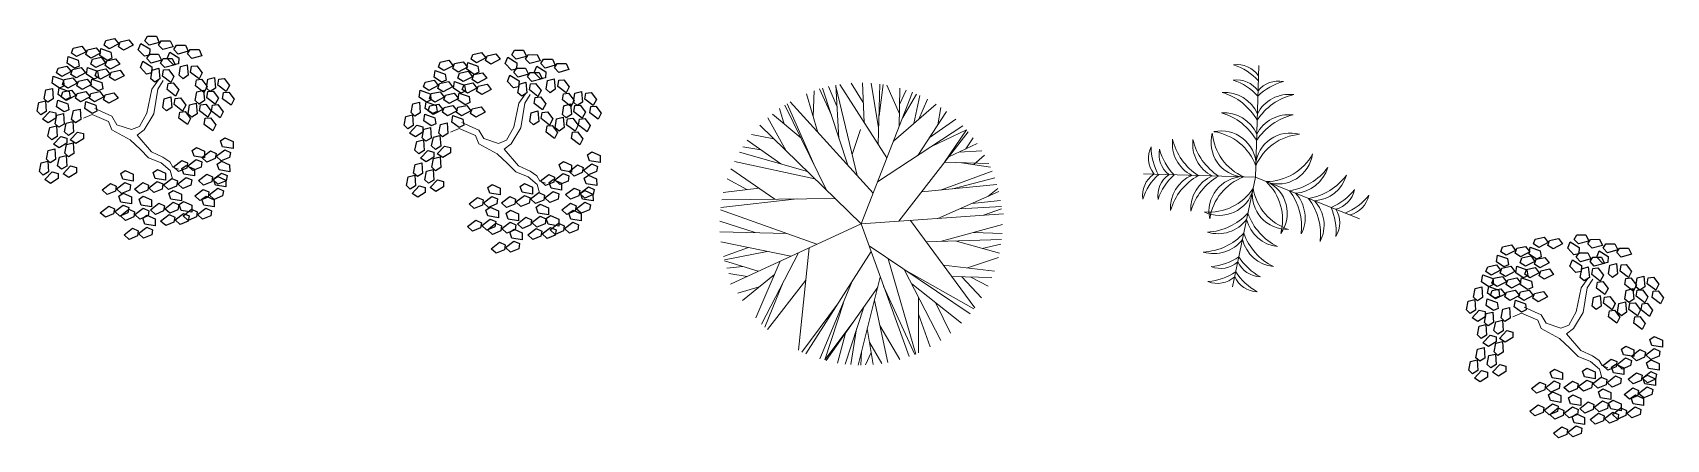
# Model space of a CAD drawing. Header units: millimetres. Extents: x 997 to 4249, y 599 to 1440.
# Drawn here: x 1633.61 to 1678.07, y 794.49 to 805.58 of the extents above; entities that cross this region are included whole.
import ezdxf

# ---------------------------------------------------------------- set-up
doc = ezdxf.new("R2010")
doc.units = ezdxf.units.MM
doc.linetypes.add('Continuo', pattern=[0])
doc.layers.add('cercas existentes', color=18, linetype='Continuous')
doc.layers.add('taludes', color=9, linetype='Continuous')

# ---------------------------------------------------------------- blocks, each defined once
blk = doc.blocks.new('L', base_point=(1.3683, 0.5913))
at = {"linetype": 'Continuo'}
for p, q in [((1.2809, 0.65), (1.3117, 0.675)), ((1.3117, 0.675), (1.3419, 0.6213)), ((1.2753, 0.5668), (1.3061, 0.5917)), ((1.2937, 0.5998), (1.2809, 0.65)), ((1.3225, 0.5909), (1.2937, 0.5998)), ((1.3061, 0.5917), (1.3362, 0.538)), ((1.3419, 0.6213), (1.3225, 0.5909)), ((1.2881, 0.5166), (1.2753, 0.5668)), ((1.3169, 0.5076), (1.2881, 0.5166)), ((1.3362, 0.538), (1.3169, 0.5076)), ((1.337, 0.4891), (1.3557, 0.5478)), ((1.3763, 0.4836), (1.337, 0.4891)), ((1.3557, 0.5478), (1.3911, 0.5544)), ((1.4042, 0.5272), (1.3763, 0.4836)), ((1.3911, 0.5544), (1.4042, 0.5272))]:
    blk.add_line(p, q, dxfattribs=at)
blk = doc.blocks.new('gtfoods1')
at = {"layer": 'taludes', "linetype": 'Continuous', "lineweight": 5}
for p in [(-257.474, 143.76, 12.071), (-260.616, 140.803, 12.071), (-258.187, 137.724, 12.071), (-254.733, 139.581, 12.071)]:
    blk.add_line(p, (-257.566, 140.711, 12.071), dxfattribs=at)
at = {"layer": 'taludes', "linetype": 'Continuo', "lineweight": 5, "extrusion": (-0.012368, -0.016489, 0.999788)}
for p, q in [((-287.6, 143.114, 12.097), (-287.418, 143.365, 12.103)), ((-287.441, 143.109, 12.099), (-287.289, 143.347, 12.104)), ((-287.736, 142.457, 12.084), (-287.6, 143.114, 12.097)), ((-287.549, 142.438, 12.086), (-287.441, 143.109, 12.099)), ((-277.747, 142.076, 12.084), (-277.611, 142.733, 12.097)), ((-277.611, 142.733, 12.097), (-277.429, 142.984, 12.103)), ((-277.56, 142.056, 12.086), (-277.452, 142.728, 12.099)), ((-277.452, 142.728, 12.099), (-277.3, 142.966, 12.104)), ((-289.227, 142.423, 12.065), (-289.461, 142.323, 12.061)), ((-288.784, 142.234, 12.068), (-289.227, 142.423, 12.065)), ((-288.693, 142.379, 12.071), (-289.15, 142.583, 12.069)), ((-288.556, 142.145, 12.069), (-288.693, 142.379, 12.071)), ((-287.935, 142.099, 12.076), (-287.736, 142.457, 12.084)), ((-287.808, 142, 12.076), (-287.549, 142.438, 12.086)), ((-288.691, 142.001, 12.065), (-288.784, 142.234, 12.068)), ((-288.193, 141.729, 12.067), (-288.691, 142.001, 12.065)), ((-288.155, 142.011, 12.072), (-288.556, 142.145, 12.069)), ((-288.155, 142.011, 12.072), (-287.935, 142.099, 12.076)), ((-288.001, 141.858, 12.071), (-287.808, 142, 12.076)), ((-288.001, 141.858, 12.071), (-287.61, 141.4, 12.068)), ((-279.238, 142.042, 12.065), (-279.472, 141.942, 12.061)), ((-278.795, 141.853, 12.068), (-279.238, 142.042, 12.065)), ((-278.704, 141.998, 12.071), (-279.16, 142.202, 12.069)), ((-278.701, 141.62, 12.065), (-278.795, 141.853, 12.068)), ((-278.567, 141.764, 12.069), (-278.704, 141.998, 12.071)), ((-277.946, 141.718, 12.076), (-277.747, 142.076, 12.084)), ((-277.819, 141.619, 12.076), (-277.56, 142.056, 12.086)), ((-288.193, 141.729, 12.067), (-287.912, 141.464, 12.066)), ((-287.912, 141.464, 12.066), (-287.687, 141.241, 12.065)), ((-287.61, 141.4, 12.068), (-287.297, 141.255, 12.07)), ((-278.204, 141.348, 12.067), (-278.701, 141.62, 12.065)), ((-278.166, 141.63, 12.072), (-278.567, 141.764, 12.069)), ((-278.166, 141.63, 12.072), (-277.946, 141.718, 12.076)), ((-278.012, 141.477, 12.071), (-277.819, 141.619, 12.076)), ((-278.012, 141.477, 12.071), (-277.621, 141.019, 12.068)), ((-287.687, 141.241, 12.065), (-287.345, 141.108, 12.067)), ((-287.345, 141.108, 12.067), (-287.105, 140.898, 12.066)), ((-287.297, 141.255, 12.07), (-287.112, 141.128, 12.07)), ((-287.112, 141.128, 12.07), (-287.03, 140.99, 12.069)), ((-287.03, 140.99, 12.069), (-286.873, 140.932, 12.07)), ((-278.204, 141.348, 12.067), (-277.923, 141.083, 12.066)), ((-277.923, 141.083, 12.066), (-277.698, 140.86, 12.065)), ((-277.621, 141.019, 12.068), (-277.308, 140.874, 12.07)), ((-287.105, 140.898, 12.066), (-287.04, 140.667, 12.063)), ((-277.698, 140.86, 12.065), (-277.356, 140.727, 12.067)), ((-277.356, 140.727, 12.067), (-277.116, 140.517, 12.066)), ((-277.308, 140.874, 12.07), (-277.123, 140.747, 12.07)), ((-277.123, 140.747, 12.07), (-277.041, 140.609, 12.069)), ((-277.116, 140.517, 12.066), (-277.051, 140.286, 12.063)), ((-277.041, 140.609, 12.069), (-276.884, 140.55, 12.07)), ((-248.699, 137.698, 12.097), (-248.517, 137.949, 12.103)), ((-248.54, 137.693, 12.099), (-248.388, 137.931, 12.104)), ((-248.835, 137.041, 12.084), (-248.699, 137.698, 12.097)), ((-248.647, 137.022, 12.086), (-248.54, 137.693, 12.099)), ((-250.325, 137.007, 12.065), (-250.56, 136.907, 12.061)), ((-249.883, 136.818, 12.068), (-250.325, 137.007, 12.065)), ((-249.792, 136.964, 12.071), (-250.248, 137.167, 12.069)), ((-249.655, 136.73, 12.069), (-249.792, 136.964, 12.071)), ((-249.034, 136.683, 12.076), (-248.835, 137.041, 12.084)), ((-248.907, 136.585, 12.076), (-248.647, 137.022, 12.086)), ((-249.789, 136.586, 12.065), (-249.883, 136.818, 12.068)), ((-249.292, 136.313, 12.067), (-249.789, 136.586, 12.065)), ((-249.254, 136.596, 12.072), (-249.655, 136.73, 12.069)), ((-249.254, 136.596, 12.072), (-249.034, 136.683, 12.076)), ((-249.099, 136.442, 12.071), (-248.907, 136.585, 12.076)), ((-249.292, 136.313, 12.067), (-249.011, 136.048, 12.066)), ((-249.099, 136.442, 12.071), (-248.709, 135.985, 12.068)), ((-249.011, 136.048, 12.066), (-248.786, 135.825, 12.065)), ((-248.786, 135.825, 12.065), (-248.444, 135.693, 12.067)), ((-248.709, 135.985, 12.068), (-248.395, 135.84, 12.07)), ((-248.444, 135.693, 12.067), (-248.204, 135.483, 12.066)), ((-248.395, 135.84, 12.07), (-248.211, 135.712, 12.07)), ((-248.211, 135.712, 12.07), (-248.129, 135.575, 12.069)), ((-248.204, 135.483, 12.066), (-248.139, 135.251, 12.063)), ((-248.129, 135.575, 12.069), (-247.972, 135.516, 12.07))]:
    blk.add_line(p, q, dxfattribs=at)
at = {"layer": 'taludes', "lineweight": 5, "extrusion": (-0.01642, -0.01246, 0.999788)}
for p, q in [((-268.954, 142.652, 12.104), (-269.187, 143.183, 12.107)), ((-268.9, 141.771, 12.094), (-268.989, 143.225, 12.111)), ((-268.406, 140.76, 12.09), (-268.987, 143.189, 12.11)), ((-267.596, 141.24, 12.109), (-268.878, 143.243, 12.113)), ((-268.239, 142.747, 12.117), (-268.568, 143.278, 12.118)), ((-268.215, 142.207, 12.111), (-268.262, 143.287, 12.124)), ((-267.821, 142.061, 12.116), (-268.02, 143.277, 12.127)), ((-267.834, 141.613, 12.11), (-267.784, 143.253, 12.131)), ((-267.81, 142.39, 12.12), (-267.693, 143.239, 12.132)), ((-267.255, 142.441, 12.13), (-267.594, 143.222, 12.134)), ((-269.548, 140.989, 12.074), (-270.314, 142.717, 12.083)), ((-267.97, 140.28, 12.091), (-270.23, 142.767, 12.085)), ((-269.474, 141.936, 12.087), (-269.781, 142.99, 12.095)), ((-269.6, 142.367, 12.09), (-269.571, 143.071, 12.099)), ((-269.104, 142.4, 12.099), (-269.428, 143.118, 12.102)), ((-268.663, 141.043, 12.089), (-269.345, 143.142, 12.104)), ((-268.298, 139.44, 12.075), (-266.897, 143.031, 12.143)), ((-267.262, 142.095, 12.125), (-267.241, 143.139, 12.138)), ((-267.25, 142.699, 12.133), (-267.073, 143.087, 12.141)), ((-267.165, 142.343, 12.13), (-266.789, 142.979, 12.144)), ((-266.863, 142.177, 12.133), (-266.702, 142.94, 12.145)), ((-266.724, 142.297, 12.136), (-266.491, 142.836, 12.147)), ((-270.337, 141.43, 12.066), (-270.832, 142.335, 12.069)), ((-269.938, 141.782, 12.077), (-270.713, 142.435, 12.073)), ((-270.387, 142.16, 12.075), (-270.516, 142.583, 12.078)), ((-269.238, 140.358, 12.071), (-270.377, 142.677, 12.081)), ((-267.417, 141.699, 12.118), (-266.257, 142.701, 12.149)), ((-266.754, 141.305, 12.124), (-265.975, 142.507, 12.151)), ((-266.445, 141.782, 12.135), (-265.724, 142.299, 12.153)), ((-266.212, 142.141, 12.143), (-266.125, 142.615, 12.15)), ((-270.676, 141.761, 12.065), (-271.276, 141.875, 12.056)), ((-268.298, 139.44, 12.075), (-271.051, 142.127, 12.063)), ((-268.543, 141.335, 12.095), (-268.313, 142.013, 12.107)), ((-267.852, 140.583, 12.097), (-265.529, 142.111, 12.154)), ((-267.269, 139.513, 12.093), (-265.383, 141.95, 12.154)), ((-266.386, 141.547, 12.133), (-265.429, 142.003, 12.154)), ((-265.429, 142.003, 12.154), (-266.024, 141.122, 12.133)), ((-269.759, 140.866, 12.069), (-271.609, 141.399, 12.045)), ((-271.027, 141.46, 12.055), (-271.519, 141.544, 12.048)), ((-270.486, 141.075, 12.059), (-271.396, 141.722, 12.053)), ((-265.912, 141.266, 12.137), (-265.139, 141.636, 12.154)), ((-265.642, 141.395, 12.143), (-265.008, 141.435, 12.154)), ((-265.451, 141.487, 12.147), (-265.249, 141.786, 12.154)), ((-270.642, 140.114, 12.045), (-271.839, 140.943, 12.036)), ((-269.559, 140.671, 12.07), (-271.747, 141.144, 12.04)), ((-266.024, 141.122, 12.133), (-264.821, 141.087, 12.153)), ((-265.569, 141.109, 12.141), (-264.776, 140.989, 12.152)), ((-265.232, 141.058, 12.146), (-264.936, 141.311, 12.154)), ((-271.411, 140.377, 12.036), (-271.944, 140.667, 12.03)), ((-266.651, 140.311, 12.113), (-264.605, 140.517, 12.149)), ((-266.139, 140.363, 12.122), (-264.73, 140.878, 12.152)), ((-265.804, 140.397, 12.128), (-264.661, 140.694, 12.15)), ((-270.035, 140.12, 12.055), (-272.119, 139.886, 12.018)), ((-269.006, 140.131, 12.072), (-272.088, 140.099, 12.021)), ((-271.08, 140.417, 12.041), (-272.048, 140.298, 12.024)), ((-266.206, 139.588, 12.111), (-264.553, 140.322, 12.147)), ((-265.286, 139.996, 12.131), (-264.504, 140.077, 12.145)), ((-264.847, 140.191, 12.141), (-264.574, 140.408, 12.148)), ((-269.501, 138.885, 12.048), (-272.125, 139.825, 12.017)), ((-268.298, 139.44, 12.075), (-264.423, 139.715, 12.142)), ((-265.608, 139.854, 12.124), (-264.48, 139.916, 12.144)), ((-264.968, 139.676, 12.133), (-264.473, 139.855, 12.143)), ((-271.177, 139.201, 12.025), (-272.144, 139.51, 12.013)), ((-270.33, 139.182, 12.038), (-272.138, 139.222, 12.009)), ((-268.298, 139.44, 12.075), (-271.851, 137.8, 11.996)), ((-268.298, 139.44, 12.075), (-266.992, 135.821, 12.051)), ((-266.955, 139.535, 12.098), (-265.204, 137.153, 12.097)), ((-266.106, 138.967, 12.105), (-264.451, 139.424, 12.138)), ((-265.233, 139.208, 12.122), (-264.459, 139.181, 12.135)), ((-270.207, 138.559, 12.033), (-272.113, 138.948, 12.006)), ((-271.365, 138.795, 12.017), (-272.041, 138.551, 12.002)), ((-269.715, 138.786, 12.044), (-270.005, 135.993, 12.004)), ((-268.082, 138.843, 12.071), (-265.33, 136.99, 12.093)), ((-266.528, 138.954, 12.098), (-264.474, 139.017, 12.133)), ((-265.735, 138.979, 12.111), (-264.534, 138.64, 12.127)), ((-265.002, 138.772, 12.121), (-264.491, 138.885, 12.131)), ((-270.853, 138.691, 12.024), (-272.018, 138.463, 12.002)), ((-271.095, 138.149, 12.013), (-272.011, 138.434, 12.001)), ((-271.514, 138.279, 12.008), (-271.949, 138.231, 12)), ((-270.503, 138.422, 12.026), (-271.166, 136.876, 11.996)), ((-270, 138.654, 12.037), (-271.007, 136.709, 11.996)), ((-268.026, 138.686, 12.07), (-269.806, 135.901, 12.006)), ((-267.56, 138.491, 12.075), (-266.811, 135.891, 12.055)), ((-266.058, 138.316, 12.098), (-264.671, 138.154, 12.119)), ((-265.398, 138.239, 12.108), (-264.561, 138.523, 12.125)), ((-271.4, 138.008, 12.006), (-271.899, 138.087, 11.999)), ((-270.659, 138.058, 12.019), (-271.528, 137.351, 11.996)), ((-270.417, 137.848, 12.02), (-270.921, 136.626, 11.997)), ((-269.806, 137.909, 12.031), (-270.849, 136.561, 11.997)), ((-268.528, 137.901, 12.052), (-269.417, 135.759, 12.011)), ((-267.775, 137.992, 12.066), (-268.379, 135.593, 12.026)), ((-267.124, 138.198, 12.079), (-265.226, 137.122, 12.097)), ((-267.124, 138.198, 12.079), (-266.129, 136.261, 12.071)), ((-265.83, 138.005, 12.098), (-264.74, 137.976, 12.115)), ((-265.553, 137.998, 12.102), (-265.019, 137.426, 12.104)), ((-265.308, 137.991, 12.106), (-264.843, 137.746, 12.111)), ((-271.073, 137.722, 12.008), (-271.65, 137.553, 11.996)), ((-267.845, 137.714, 12.061), (-269.247, 135.712, 12.013)), ((-267.687, 137.746, 12.064), (-266.831, 135.883, 12.055)), ((-266.921, 137.804, 12.077), (-265.564, 136.733, 12.086)), ((-266.735, 137.441, 12.076), (-266.732, 135.925, 12.057)), ((-268.94, 137.256, 12.037), (-269.909, 135.947, 12.005)), ((-268.781, 137.289, 12.04), (-269.289, 135.731, 12.013)), ((-268.227, 137.168, 12.048), (-268.735, 135.618, 12.02)), ((-267.935, 137.356, 12.055), (-267.566, 135.663, 12.04)), ((-266.734, 136.978, 12.07), (-266.414, 136.085, 12.064)), ((-266.261, 137.282, 12.082), (-265.867, 136.457, 12.078)), ((-268.461, 136.834, 12.04), (-269.289, 135.731, 12.013)), ((-268.419, 136.582, 12.037), (-268.573, 135.603, 12.023)), ((-268.13, 136.584, 12.042), (-267.965, 135.607, 12.033)), ((-267.787, 136.674, 12.049), (-267.242, 135.74, 12.046)), ((-268.725, 136.457, 12.031), (-268.938, 135.646, 12.017)), ((-268.064, 136.196, 12.038), (-267.733, 135.634, 12.037)), ((-268.289, 135.953, 12.032), (-268.302, 135.593, 12.027)), ((-268.02, 135.936, 12.036), (-268.182, 135.594, 12.029))]:
    blk.add_line(p, q, dxfattribs=at)
at = {"layer": 'taludes', "linetype": 'Continuous', "lineweight": 5}
for centre, radius, start, end in [((-258.063, 143.08, 12.071), 0.704, 34.5568, 97.8912), ((-258.658, 142.273, 12.071), 1.585, 42.3431, 71.6462), ((-258.075, 142.664, 12.071), 0.704, 34.5568, 97.8912), ((-258.671, 141.857, 12.071), 1.585, 42.3431, 71.6462), ((-256.395, 141.788, 12.071), 1.585, 104.8875, 134.1905), ((-256.941, 142.63, 12.071), 0.704, 78.6425, 141.9769), ((-258.408, 142.05, 12.071), 0.975, 23.5157, 93.6605), ((-258.94, 141.458, 12.071), 1.635, 29.638, 73.3034), ((-256.15, 141.373, 12.071), 1.635, 103.2303, 146.8956), ((-256.645, 141.997, 12.071), 0.975, 82.8731, 153.0179), ((-258.425, 141.496, 12.071), 0.975, 23.5157, 93.6605), ((-258.957, 140.903, 12.071), 1.635, 29.638, 73.3034), ((-256.167, 140.819, 12.071), 1.635, 103.2303, 146.8956), ((-256.662, 141.442, 12.071), 0.975, 82.8731, 153.0179), ((-257.823, 141.661, 12.071), 0.951, 164.6323, 264.8409), ((-257.307, 142.04, 12.071), 1.438, 185.079, 246.6004), ((-258.499, 141.024, 12.071), 0.951, 1.6928, 101.9014), ((-258.909, 140.532, 12.071), 1.438, 19.9333, 81.4546), ((-256.616, 140.968, 12.071), 0.951, 74.6323, 174.8409), ((-256.237, 140.452, 12.071), 1.438, 95.079, 156.6004), ((-259.773, 141.236, 12.071), 0.704, 154.0494, 217.3837), ((-258.822, 141.552, 12.071), 1.585, 180.2943, 209.5974), ((-259.485, 141.337, 12.071), 0.704, 168.6425, 231.9769), ((-258.644, 141.883, 12.071), 1.585, 194.8875, 224.1905), ((-258.853, 141.632, 12.071), 0.975, 172.8731, 243.0179), ((-258.229, 142.127, 12.071), 1.635, 193.2303, 236.8956), ((-258.298, 141.615, 12.071), 0.975, 172.8731, 243.0179), ((-257.674, 142.111, 12.071), 1.635, 193.2303, 236.8956), ((-257.275, 142.033, 12.071), 1.438, 269.9333, 331.4546), ((-256.953, 141.48, 12.071), 0.951, 251.6928, 351.9014), ((-256.91, 141.952, 12.071), 1.635, 279.638, 323.3034), ((-256.535, 141.249, 12.071), 0.975, 273.5157, 343.6605), ((-259.936, 140.215, 12.071), 0.704, 124.5568, 187.8912), ((-259.129, 139.619, 12.071), 1.585, 132.3431, 161.6462), ((-259.52, 140.202, 12.071), 0.704, 124.5568, 187.8912), ((-258.713, 139.606, 12.071), 1.585, 132.3431, 161.6462), ((-258.906, 139.869, 12.071), 0.975, 113.5157, 183.6605), ((-258.313, 139.337, 12.071), 1.635, 119.638, 163.3034), ((-258.351, 139.852, 12.071), 0.975, 113.5157, 183.6605), ((-257.759, 139.32, 12.071), 1.635, 119.638, 163.3034), ((-257.88, 139.778, 12.071), 0.951, 91.6928, 191.9014), ((-257.388, 139.368, 12.071), 1.438, 109.9333, 171.4546), ((-258.265, 139.55, 12.071), 1.438, 345.079, 46.6004), ((-257.65, 139.73, 12.071), 0.951, 324.6323, 64.8409), ((-256.395, 141.746, 12.071), 1.635, 279.638, 323.3034), ((-256.02, 141.044, 12.071), 0.975, 273.5157, 343.6605), ((-258.831, 141.197, 12.071), 1.438, 265.079, 326.6004), ((-258.547, 140.623, 12.071), 0.951, 244.6323, 344.8409), ((-256.702, 140.24, 12.071), 0.951, 171.6928, 271.9014), ((-256.213, 140.653, 12.071), 1.438, 189.9333, 251.4546), ((-257.944, 139.359, 12.071), 1.635, 353.2303, 36.8956), ((-257.188, 139.611, 12.071), 0.975, 332.8731, 43.0179), ((-257.428, 139.153, 12.071), 1.635, 353.2303, 36.8956), ((-256.673, 139.405, 12.071), 0.975, 332.8731, 43.0179), ((-256.111, 141.356, 12.071), 1.585, 292.3431, 321.6462), ((-255.557, 140.521, 12.071), 0.704, 284.5568, 347.8912), ((-255.725, 141.202, 12.071), 1.585, 292.3431, 321.6462), ((-255.17, 140.367, 12.071), 0.704, 284.5568, 347.8912), ((-258.964, 140.848, 12.071), 1.635, 273.2303, 316.8956), ((-256.23, 140.28, 12.071), 1.635, 199.638, 243.3034), ((-256.955, 139.241, 12.071), 1.585, 354.8875, 24.1905), ((-255.977, 139.466, 12.071), 0.704, 328.6425, 31.9769), ((-259.077, 140.304, 12.071), 1.635, 273.2303, 316.8956), ((-256.343, 139.737, 12.071), 1.635, 199.638, 243.3034), ((-256.857, 139.789, 12.071), 0.975, 193.5157, 263.6605), ((-258.697, 139.604, 12.071), 0.975, 252.8731, 323.0179), ((-256.97, 139.245, 12.071), 0.975, 193.5157, 263.6605), ((-258.908, 139.853, 12.071), 1.585, 274.8875, 304.1905), ((-258.516, 138.93, 12.071), 0.704, 248.6425, 311.9769), ((-257.405, 138.699, 12.071), 0.704, 204.5568, 267.8912), ((-256.678, 139.39, 12.071), 1.585, 212.3431, 241.6462), ((-258.992, 139.446, 12.071), 1.585, 274.8875, 304.1905), ((-258.601, 138.522, 12.071), 0.704, 248.6425, 311.9769), ((-257.489, 138.291, 12.071), 0.704, 204.5568, 267.8912), ((-256.763, 138.982, 12.071), 1.585, 212.3431, 241.6462)]:
    blk.add_arc(centre, radius, start, end, dxfattribs=at)
at = {"layer": 'taludes', "lineweight": 5}
blk.add_arc((-258.584, 140.147, 12.071), 0.975, 252.8731, 323.0179, dxfattribs=at)
at = {"layer": 'taludes', "linetype": 'Continuo', "lineweight": 5, "extrusion": (-0.012368, -0.016489, 0.999788)}
for p, xscale, yscale, zscale, rotation in [((-317.241, -57.616, 13.292), 4.693247905292083, 4.693247905292083, 4.693247905292083, 305.0710582407918), ((-316.435, -56.952, 13.292), 4.693247904986873, 4.693247904986873, 4.693247904986873, 292.8731664010561), ((-317.823, -58.322, 13.292), 4.693247905292083, 4.693247905292083, 4.693247905292083, 305.0710582407918), ((-316.097, -57.308, 13.292), 4.693247904986873, 4.693247904986873, 4.693247904986873, 292.8731664010561), ((-315.66, -56.672, 13.292), 4.693247904986873, 4.693247904986873, 4.693247904986873, 292.8731664010561), ((-309.021, -51.928, 13.174), 4.693247905292083, 4.693247905292083, 4.693247905292083, 305.0710582407918), ((-308.216, -51.264, 13.174), 4.693247904986873, 4.693247904986873, 4.693247904986873, 292.8731664010561), ((-317.824, -58.998, 13.292), 4.693247905292083, 4.693247905292083, 4.693247905292083, 305.0710582407918), ((-317.222, -58.246, 13.292), 4.693247905292083, 4.693247905292083, 4.693247905292083, 305.0710582407918), ((-316.937, -58.425, 13.292), 4.693247905292083, 4.693247905292083, 4.693247905292083, 305.0710582407918), ((-315.79, -57.62, 13.292), 4.693247905158423, 4.693247905158423, 4.693247905158423, 240.0875733262941), ((-315.233, -57.08, 13.292), 4.693247905158423, 4.693247905158423, 4.693247905158423, 240.0875733262941), ((-309.603, -52.634, 13.174), 4.693247905292083, 4.693247905292083, 4.693247905292083, 305.0710582407918), ((-309.003, -52.558, 13.174), 4.693247905292083, 4.693247905292083, 4.693247905292083, 305.0710582407918), ((-307.878, -51.62, 13.174), 4.693247904986873, 4.693247904986873, 4.693247904986873, 292.8731664010561), ((-307.441, -50.984, 13.174), 4.693247904986873, 4.693247904986873, 4.693247904986873, 292.8731664010561), ((-317.783, -59.761, 13.292), 4.693247905007419, 4.693247905007419, 4.693247905007419, 11.23182489907098), ((-317.504, -59.153, 13.292), 4.693247905292083, 4.693247905292083, 4.693247905292083, 305.0710582407918), ((-314.466, -57.367, 13.292), 4.693247905158423, 4.693247905158423, 4.693247905158423, 240.0875733262941), ((-314.431, -56.913, 13.292), 4.693247905158423, 4.693247905158423, 4.693247905158423, 240.0875733262941), ((-309.605, -53.31, 13.174), 4.693247905292083, 4.693247905292083, 4.693247905292083, 305.0710582407918), ((-308.718, -52.737, 13.174), 4.693247905292083, 4.693247905292083, 4.693247905292083, 305.0710582407918), ((-307.57, -51.932, 13.174), 4.693247905158423, 4.693247905158423, 4.693247905158423, 240.0875733262941), ((-307.013, -51.392, 13.174), 4.693247905158423, 4.693247905158423, 4.693247905158423, 240.0875733262941), ((-306.212, -51.225, 13.174), 4.693247905158423, 4.693247905158423, 4.693247905158423, 240.0875733262941), ((-317.334, -59.445, 13.292), 4.693247905292083, 4.693247905292083, 4.693247905292083, 305.0710582407918), ((-316.699, -59.016, 13.292), 4.693247905292083, 4.693247905292083, 4.693247905292083, 305.0710582407918), ((-315.064, -58.05, 13.292), 4.693247905158423, 4.693247905158423, 4.693247905158423, 240.0875733262941), ((-314.411, -57.772, 13.292), 4.693247905158423, 4.693247905158423, 4.693247905158423, 240.0875733262941), ((-309.564, -54.073, 13.174), 4.693247905007419, 4.693247905007419, 4.693247905007419, 11.23182489907098), ((-309.114, -53.757, 13.174), 4.693247905292083, 4.693247905292083, 4.693247905292083, 305.0710582407918), ((-309.285, -53.465, 13.174), 4.693247905292083, 4.693247905292083, 4.693247905292083, 305.0710582407918), ((-306.247, -51.679, 13.174), 4.693247905158423, 4.693247905158423, 4.693247905158423, 240.0875733262941), ((-317.135, -60.131, 13.292), 4.693247905007419, 4.693247905007419, 4.693247905007419, 11.23182489907098), ((-316.846, -59.763, 13.292), 4.693247905007419, 4.693247905007419, 4.693247905007419, 11.23182489907098), ((-308.48, -53.328, 13.174), 4.693247905292083, 4.693247905292083, 4.693247905292083, 305.0710582407918), ((-306.845, -52.362, 13.174), 4.693247905158423, 4.693247905158423, 4.693247905158423, 240.0875733262941), ((-306.191, -52.084, 13.174), 4.693247905158423, 4.693247905158423, 4.693247905158423, 240.0875733262941), ((-308.916, -54.443, 13.174), 4.693247905007419, 4.693247905007419, 4.693247905007419, 11.23182489907098), ((-308.627, -54.075, 13.174), 4.693247905007419, 4.693247905007419, 4.693247905007419, 11.23182489907098), ((-316.743, -61.042, 13.292), 4.693247905007419, 4.693247905007419, 4.693247905007419, 11.23182489907098), ((-316.442, -60.616, 13.292), 4.693247905007419, 4.693247905007419, 4.693247905007419, 11.23182489907098), ((-314.113, -58.7, 13.292), 4.693247904105663, 4.693247904105663, 4.693247904105663, 135.1959007807611), ((-313.649, -58.028, 13.292), 4.693247904105663, 4.693247904105663, 4.693247904105663, 135.1959007807611), ((-305.429, -52.34, 13.174), 4.693247904105663, 4.693247904105663, 4.693247904105663, 135.1959007807611), ((-314.6, -59.818, 13.292), 4.693247904105663, 4.693247904105663, 4.693247904105663, 135.1959007807611), ((-314.039, -59.258, 13.292), 4.693247904105663, 4.693247904105663, 4.693247904105663, 135.1959007807611), ((-313.343, -58.589, 13.292), 4.693247904105663, 4.693247904105663, 4.693247904105663, 135.1959007807611), ((-308.523, -55.354, 13.174), 4.693247905007419, 4.693247905007419, 4.693247905007419, 11.23182489907098), ((-308.222, -54.928, 13.174), 4.693247905007419, 4.693247905007419, 4.693247905007419, 11.23182489907098), ((-305.893, -53.013, 13.174), 4.693247904105663, 4.693247904105663, 4.693247904105663, 135.1959007807611), ((-315.291, -60.368, 13.292), 4.693247904105663, 4.693247904105663, 4.693247904105663, 135.1959007807611), ((-313.174, -58.981, 13.292), 4.693247904105663, 4.693247904105663, 4.693247904105663, 135.1959007807611), ((-307.071, -54.68, 13.174), 4.693247904105663, 4.693247904105663, 4.693247904105663, 135.1959007807611), ((-306.381, -54.13, 13.174), 4.693247904105663, 4.693247904105663, 4.693247904105663, 135.1959007807611), ((-305.819, -53.571, 13.174), 4.693247904105663, 4.693247904105663, 4.693247904105663, 135.1959007807611), ((-305.124, -52.901, 13.174), 4.693247904105663, 4.693247904105663, 4.693247904105663, 135.1959007807611), ((-314.958, -60.893, 13.292), 4.693247904105663, 4.693247904105663, 4.693247904105663, 135.1959007807611), ((-314.47, -60.632, 13.292), 4.693247904105663, 4.693247904105663, 4.693247904105663, 135.1959007807611), ((-313.916, -60.013, 13.292), 4.693247904105663, 4.693247904105663, 4.693247904105663, 135.1959007807611), ((-313.508, -60.09, 13.292), 4.693247904105663, 4.693247904105663, 4.693247904105663, 135.1959007807611), ((-313.105, -59.608, 13.292), 4.693247904105663, 4.693247904105663, 4.693247904105663, 135.1959007807611), ((-304.955, -53.293, 13.174), 4.693247904105663, 4.693247904105663, 4.693247904105663, 135.1959007807611), ((-314.08, -60.986, 13.292), 4.693247904105663, 4.693247904105663, 4.693247904105663, 135.1959007807611), ((-306.739, -55.205, 13.174), 4.693247904105663, 4.693247904105663, 4.693247904105663, 135.1959007807611), ((-306.25, -54.944, 13.174), 4.693247904105663, 4.693247904105663, 4.693247904105663, 135.1959007807611), ((-305.696, -54.325, 13.174), 4.693247904105663, 4.693247904105663, 4.693247904105663, 135.1959007807611), ((-305.289, -54.402, 13.174), 4.693247904105663, 4.693247904105663, 4.693247904105663, 135.1959007807611), ((-304.885, -53.92, 13.174), 4.693247904105663, 4.693247904105663, 4.693247904105663, 135.1959007807611), ((-305.861, -55.298, 13.174), 4.693247904105663, 4.693247904105663, 4.693247904105663, 135.1959007807611), ((-282.066, -37.946, 12.9), 4.693247904986873, 4.693247904986873, 4.693247904986873, 292.8731664010561), ((-283.454, -39.315, 12.9), 4.693247905292083, 4.693247905292083, 4.693247905292083, 305.0710582407918), ((-282.871, -38.61, 12.9), 4.693247905292083, 4.693247905292083, 4.693247905292083, 305.0710582407918), ((-281.728, -38.301, 12.9), 4.693247904986873, 4.693247904986873, 4.693247904986873, 292.8731664010561), ((-281.291, -37.665, 12.9), 4.693247904986873, 4.693247904986873, 4.693247904986873, 292.8731664010561), ((-283.455, -39.992, 12.9), 4.693247905292083, 4.693247905292083, 4.693247905292083, 305.0710582407918), ((-282.853, -39.24, 12.9), 4.693247905292083, 4.693247905292083, 4.693247905292083, 305.0710582407918), ((-281.421, -38.613, 12.9), 4.693247905158423, 4.693247905158423, 4.693247905158423, 240.0875733262941), ((-280.863, -38.074, 12.9), 4.693247905158423, 4.693247905158423, 4.693247905158423, 240.0875733262941), ((-283.135, -40.146, 12.9), 4.693247905292083, 4.693247905292083, 4.693247905292083, 305.0710582407918), ((-282.568, -39.419, 12.9), 4.693247905292083, 4.693247905292083, 4.693247905292083, 305.0710582407918), ((-280.062, -37.907, 12.9), 4.693247905158423, 4.693247905158423, 4.693247905158423, 240.0875733262941), ((-283.414, -40.755, 12.9), 4.693247905007419, 4.693247905007419, 4.693247905007419, 11.23182489907098), ((-282.965, -40.439, 12.9), 4.693247905292083, 4.693247905292083, 4.693247905292083, 305.0710582407918), ((-282.33, -40.01, 12.9), 4.693247905292083, 4.693247905292083, 4.693247905292083, 305.0710582407918), ((-280.695, -39.044, 12.9), 4.693247905158423, 4.693247905158423, 4.693247905158423, 240.0875733262941), ((-280.042, -38.766, 12.9), 4.693247905158423, 4.693247905158423, 4.693247905158423, 240.0875733262941), ((-280.097, -38.36, 12.9), 4.693247905158423, 4.693247905158423, 4.693247905158423, 240.0875733262941), ((-282.766, -41.124, 12.9), 4.693247905007419, 4.693247905007419, 4.693247905007419, 11.23182489907098), ((-282.477, -40.756, 12.9), 4.693247905007419, 4.693247905007419, 4.693247905007419, 11.23182489907098), ((-282.374, -42.035, 12.9), 4.693247905007419, 4.693247905007419, 4.693247905007419, 11.23182489907098), ((-282.072, -41.609, 12.9), 4.693247905007419, 4.693247905007419, 4.693247905007419, 11.23182489907098), ((-279.744, -39.694, 12.9), 4.693247904105663, 4.693247904105663, 4.693247904105663, 135.1959007807611), ((-279.279, -39.022, 12.9), 4.693247904105663, 4.693247904105663, 4.693247904105663, 135.1959007807611), ((-279.67, -40.252, 12.9), 4.693247904105663, 4.693247904105663, 4.693247904105663, 135.1959007807611), ((-278.974, -39.582, 12.9), 4.693247904105663, 4.693247904105663, 4.693247904105663, 135.1959007807611), ((-280.922, -41.362, 12.9), 4.693247904105663, 4.693247904105663, 4.693247904105663, 135.1959007807611), ((-280.231, -40.811, 12.9), 4.693247904105663, 4.693247904105663, 4.693247904105663, 135.1959007807611), ((-278.805, -39.975, 12.9), 4.693247904105663, 4.693247904105663, 4.693247904105663, 135.1959007807611), ((-280.589, -41.886, 12.9), 4.693247904105663, 4.693247904105663, 4.693247904105663, 135.1959007807611), ((-280.1, -41.626, 12.9), 4.693247904105663, 4.693247904105663, 4.693247904105663, 135.1959007807611), ((-279.546, -41.006, 12.9), 4.693247904105663, 4.693247904105663, 4.693247904105663, 135.1959007807611), ((-278.735, -40.602, 12.9), 4.693247904105663, 4.693247904105663, 4.693247904105663, 135.1959007807611), ((-279.711, -41.979, 12.9), 4.693247904105663, 4.693247904105663, 4.693247904105663, 135.1959007807611), ((-279.139, -41.083, 12.9), 4.693247904105663, 4.693247904105663, 4.693247904105663, 135.1959007807611)]:
    blk.add_blockref('L', p, dxfattribs=dict(at, xscale=xscale, yscale=yscale, zscale=zscale, rotation=rotation))

msp = doc.modelspace()

# ---------------------------------------------------------------- block references
at = {"layer": 'cercas existentes', "color": 1}
msp.add_blockref('gtfoods1', (1924.454, 660.921), dxfattribs=at)

doc.saveas('drawing.dxf')
